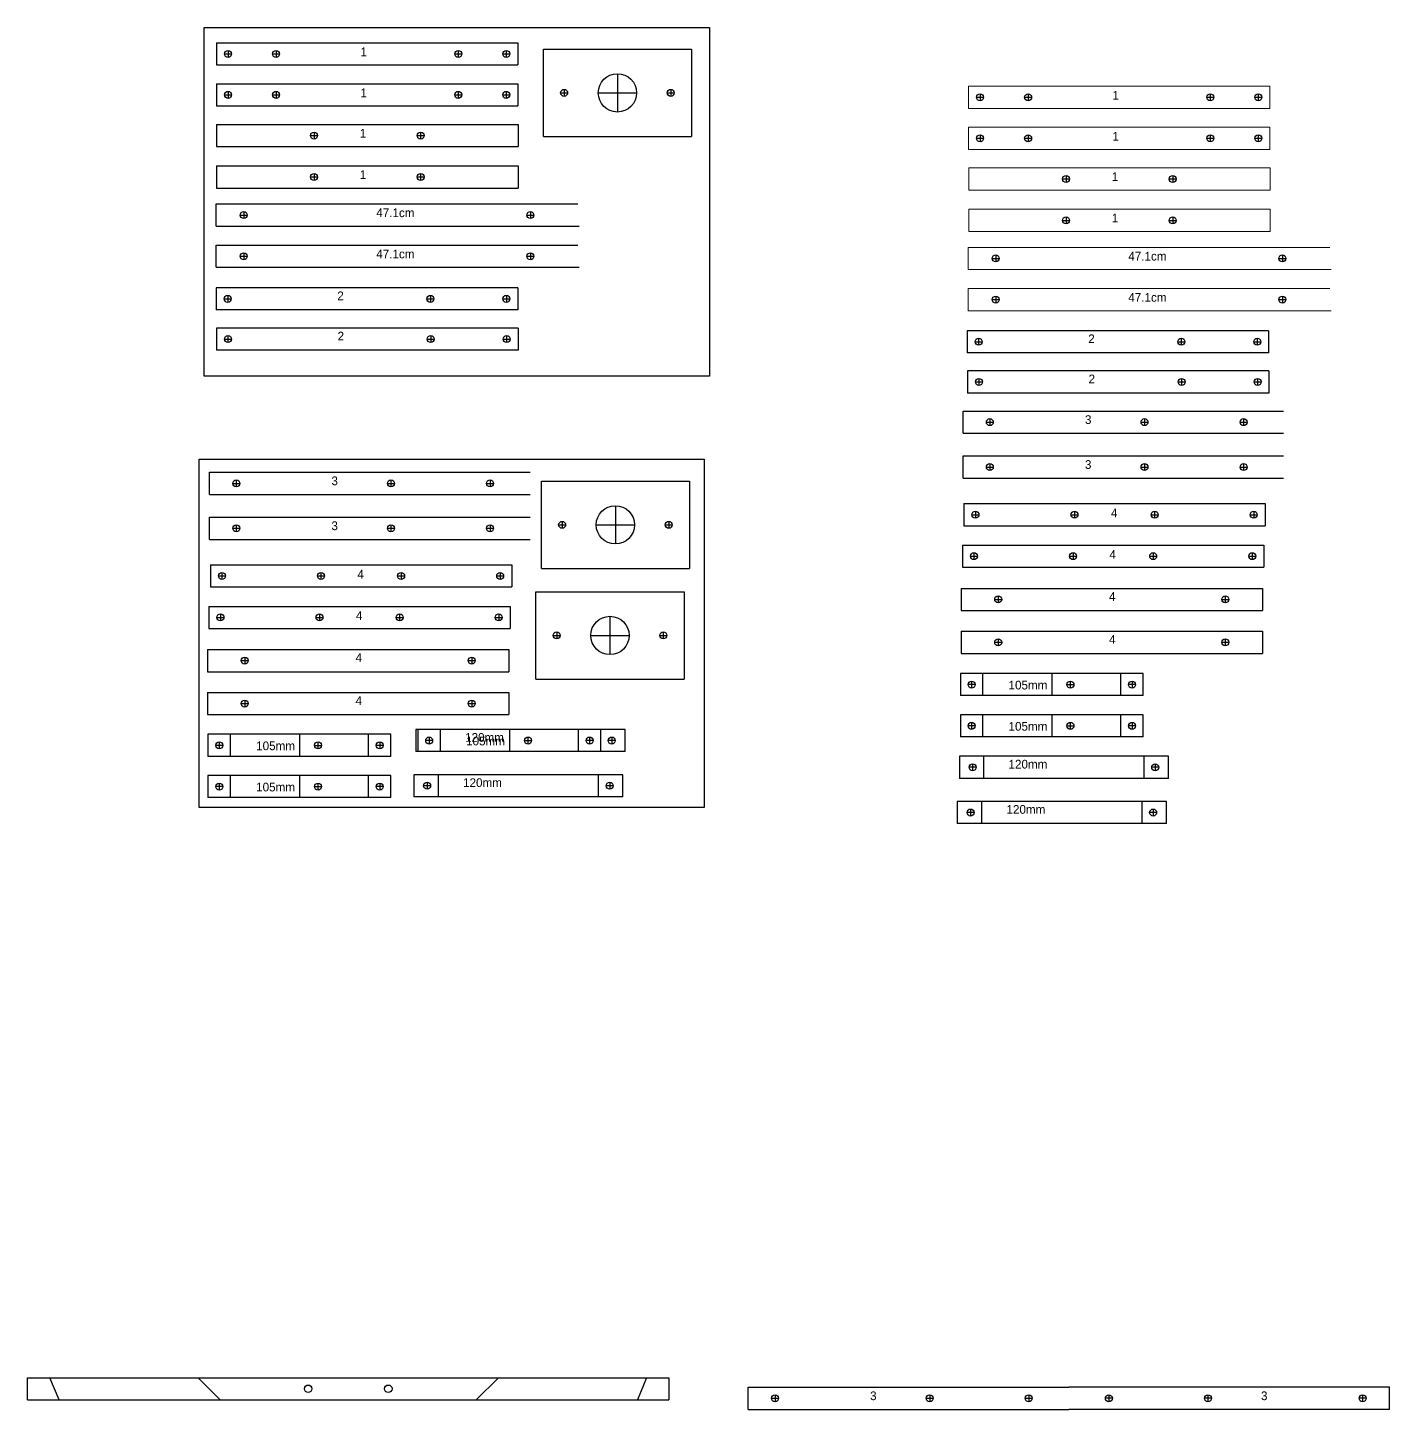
# Model space of a CAD drawing. Header units: millimetres. Extents: x -15418 to 43885, y -27590 to 23052.
# Drawn here: x -15418 to -14636, y 220 to 1013 of the extents above; entities that cross this region are included whole.
import ezdxf

# ---------------------------------------------------------------- set-up
doc = ezdxf.new("R2010")
doc.units = ezdxf.units.MM
doc.header["$LTSCALE"] = 0.5
doc.layers.get('Defpoints').update_dxf_attribs({"color": 4})
doc.layers.add('Layer1', color=1, linetype='Continuous')
doc.layers.add('Layer5', color=51, linetype='Continuous', lineweight=5)

msp = doc.modelspace()

# ---------------------------------------------------------------- linework, layer by layer
at = {"layer": 'Defpoints'}
for centre in [(-15256.9208, 232.1187), (-15210.9208, 232.1187)]:
    msp.add_circle(centre, 2.15, dxfattribs=at)
at = {"layer": 'Layer1'}
for p, q in [((-15316.5191, 1013.4272), (-15026.5191, 1013.4272)), ((-15316.5191, 813.4272), (-15316.5191, 1013.4272)), ((-15026.5191, 1013.4272), (-15026.5191, 813.4272)), ((-15309.545, 1004.7092), (-15136.545, 1004.7092)), ((-15309.545, 1004.7092), (-15309.545, 992.0092)), ((-15302.895, 1000.3592), (-15302.895, 996.3592)), ((-15275.3174, 1000.3592), (-15275.3174, 996.3592)), ((-15170.7726, 1000.3592), (-15170.7726, 996.3592)), ((-15143.195, 1000.3592), (-15143.195, 996.3592)), ((-15136.545, 1004.7092), (-15136.545, 992.0092)), ((-15121.8916, 1000.9869), (-15036.8916, 1000.9869)), ((-15121.8916, 950.9869), (-15121.8916, 1000.9869)), ((-15036.8916, 1000.9869), (-15036.8916, 950.9869)), ((-15309.545, 992.0092), (-15136.545, 992.0092)), ((-15304.895, 998.3592), (-15300.895, 998.3592)), ((-15277.3174, 998.3592), (-15273.3174, 998.3592)), ((-15172.7726, 998.3592), (-15168.7726, 998.3592)), ((-15145.195, 998.3592), (-15141.195, 998.3592)), ((-15079.3916, 986.9869), (-15079.3916, 964.9869)), ((-15309.545, 981.1862), (-15136.545, 981.1862)), ((-15309.545, 981.1862), (-15309.545, 968.4862)), ((-15302.895, 976.8362), (-15302.895, 972.8362)), ((-15275.3174, 976.8362), (-15275.3174, 972.8362)), ((-15170.7726, 976.8362), (-15170.7726, 972.8362)), ((-15143.195, 976.8362), (-15143.195, 972.8362)), ((-15136.545, 981.1862), (-15136.545, 968.4862)), ((-15111.9837, 975.9869), (-15107.9837, 975.9869)), ((-15109.9837, 977.9869), (-15109.9837, 973.9869)), ((-15090.3916, 975.9869), (-15068.3916, 975.9869)), ((-15050.7995, 975.9869), (-15046.7995, 975.9869)), ((-15048.7995, 977.9869), (-15048.7995, 973.9869)), ((-15309.545, 968.4862), (-15136.545, 968.4862)), ((-15304.895, 974.8362), (-15300.895, 974.8362)), ((-15277.3174, 974.8362), (-15273.3174, 974.8362)), ((-15172.7726, 974.8362), (-15168.7726, 974.8362)), ((-15145.195, 974.8362), (-15141.195, 974.8362)), ((-14873.2469, 973.4441), (-14869.2469, 973.4441)), ((-14871.2469, 975.4441), (-14871.2469, 971.4441)), ((-14845.6693, 973.4441), (-14841.6693, 973.4441)), ((-14843.6693, 975.4441), (-14843.6693, 971.4441)), ((-14741.1245, 973.4441), (-14737.1245, 973.4441)), ((-14739.1245, 975.4441), (-14739.1245, 971.4441)), ((-14713.5469, 973.4441), (-14709.5469, 973.4441)), ((-14711.5469, 975.4441), (-14711.5469, 971.4441)), ((-15309.4281, 957.8162), (-15136.4281, 957.8162)), ((-15309.4281, 957.8162), (-15309.4281, 945.1162)), ((-15253.5202, 953.4662), (-15253.5202, 949.4662)), ((-15192.336, 953.4662), (-15192.336, 949.4662)), ((-15136.4281, 957.8162), (-15136.4281, 945.1162)), ((-14871.2469, 951.921), (-14871.2469, 947.921)), ((-14843.6693, 951.921), (-14843.6693, 947.921)), ((-14739.1245, 951.921), (-14739.1245, 947.921)), ((-14711.5469, 951.921), (-14711.5469, 947.921)), ((-15309.4281, 945.1162), (-15136.4281, 945.1162)), ((-15255.5202, 951.4662), (-15251.5202, 951.4662)), ((-15194.336, 951.4662), (-15190.336, 951.4662)), ((-15121.8916, 950.9869), (-15036.8916, 950.9869)), ((-14873.2469, 949.921), (-14869.2469, 949.921)), ((-14845.6693, 949.921), (-14841.6693, 949.921)), ((-14741.1245, 949.921), (-14737.1245, 949.921)), ((-14713.5469, 949.921), (-14709.5469, 949.921)), ((-15309.4281, 934.0522), (-15136.4281, 934.0522)), ((-15309.4281, 934.0522), (-15309.4281, 921.3522)), ((-15253.5202, 929.7022), (-15253.5202, 925.7022)), ((-15192.336, 929.7022), (-15192.336, 925.7022)), ((-15136.4281, 934.0522), (-15136.4281, 921.3522)), ((-14821.8721, 928.5511), (-14821.8721, 924.5511)), ((-14760.6879, 928.5511), (-14760.6879, 924.5511)), ((-15309.4281, 921.3522), (-15136.4281, 921.3522)), ((-15255.5202, 927.7022), (-15251.5202, 927.7022)), ((-15194.336, 927.7022), (-15190.336, 927.7022)), ((-14823.8721, 926.5511), (-14819.8721, 926.5511)), ((-14762.6879, 926.5511), (-14758.6879, 926.5511)), ((-15309.6736, 912.2056), (-15102.2125, 912.2056)), ((-15309.6736, 899.5056), (-15309.6736, 912.2056)), ((-15295.8993, 905.8556), (-15291.8993, 905.8556)), ((-15293.8993, 907.8556), (-15293.8993, 903.8556)), ((-15131.3555, 905.8556), (-15127.3555, 905.8556)), ((-15129.3555, 907.8556), (-15129.3555, 903.8556)), ((-14821.8721, 904.7871), (-14821.8721, 900.7871)), ((-14760.6879, 904.7871), (-14760.6879, 900.7871)), ((-15309.6736, 899.5056), (-15101.425, 899.5056)), ((-14823.8721, 902.7871), (-14819.8721, 902.7871)), ((-14762.6879, 902.7871), (-14758.6879, 902.7871)), ((-15309.6736, 888.5672), (-15102.2125, 888.5672)), ((-15309.6736, 875.8672), (-15309.6736, 888.5672)), ((-15295.8993, 882.2172), (-15291.8993, 882.2172)), ((-15293.8993, 884.2172), (-15293.8993, 880.2172)), ((-15131.3555, 882.2172), (-15127.3555, 882.2172)), ((-15129.3555, 884.2172), (-15129.3555, 880.2172)), ((-14864.2512, 880.9404), (-14860.2512, 880.9404)), ((-14862.2512, 882.9404), (-14862.2512, 878.9404)), ((-14699.7074, 880.9404), (-14695.7074, 880.9404)), ((-14697.7074, 882.9404), (-14697.7074, 878.9404)), ((-15309.6736, 875.8672), (-15101.425, 875.8672)), ((-15136.6341, 864.0966), (-15309.6341, 864.0966)), ((-15309.6341, 864.0966), (-15309.6341, 851.3966)), ((-15305.1091, 857.7466), (-15301.1091, 857.7466)), ((-15303.1091, 859.7466), (-15303.1091, 855.7466)), ((-15188.7591, 857.7466), (-15184.7591, 857.7466)), ((-15186.7591, 859.7466), (-15186.7591, 855.7466)), ((-15145.1591, 857.7466), (-15141.1591, 857.7466)), ((-15143.1591, 859.7466), (-15143.1591, 855.7466)), ((-15136.6341, 864.0966), (-15136.6341, 851.3966)), ((-14864.2512, 857.302), (-14860.2512, 857.302)), ((-14862.2512, 859.302), (-14862.2512, 855.302)), ((-14699.7074, 857.302), (-14695.7074, 857.302)), ((-14697.7074, 859.302), (-14697.7074, 855.302)), ((-15136.6341, 851.3966), (-15309.6341, 851.3966)), ((-15136.4549, 841.0136), (-15309.4549, 841.0136)), ((-15309.4549, 841.0136), (-15309.4549, 828.3136)), ((-15136.4549, 841.0136), (-15136.4549, 828.3136)), ((-15304.9299, 834.6636), (-15300.9299, 834.6636)), ((-15302.9299, 836.6636), (-15302.9299, 832.6636)), ((-15188.5799, 834.6636), (-15184.5799, 834.6636)), ((-15186.5799, 836.6636), (-15186.5799, 832.6636)), ((-15144.9799, 834.6636), (-15140.9799, 834.6636)), ((-15142.9799, 836.6636), (-15142.9799, 832.6636)), ((-14705.6233, 839.4795), (-14878.6233, 839.4795)), ((-14878.6233, 839.4795), (-14878.6233, 826.7795)), ((-14874.0983, 833.1295), (-14870.0983, 833.1295)), ((-14872.0983, 835.1295), (-14872.0983, 831.1295)), ((-14757.7483, 833.1295), (-14753.7483, 833.1295)), ((-14755.7483, 835.1295), (-14755.7483, 831.1295)), ((-14714.1483, 833.1295), (-14710.1483, 833.1295)), ((-14712.1483, 835.1295), (-14712.1483, 831.1295)), ((-14705.6233, 839.4795), (-14705.6233, 826.7795)), ((-15136.4549, 828.3136), (-15309.4549, 828.3136)), ((-14705.6233, 826.7795), (-14878.6233, 826.7795)), ((-15026.5191, 813.4272), (-15316.5191, 813.4272)), ((-14705.444, 816.3965), (-14878.444, 816.3965)), ((-14878.444, 816.3965), (-14878.444, 803.6965)), ((-14873.919, 810.0465), (-14869.919, 810.0465)), ((-14871.919, 812.0465), (-14871.919, 808.0465)), ((-14757.569, 810.0465), (-14753.569, 810.0465)), ((-14755.569, 812.0465), (-14755.569, 808.0465)), ((-14713.969, 810.0465), (-14709.969, 810.0465)), ((-14711.969, 812.0465), (-14711.969, 808.0465)), ((-14705.444, 816.3965), (-14705.444, 803.6965)), ((-14705.444, 803.6965), (-14878.444, 803.6965)), ((-14881.023, 793.3277), (-14697.023, 793.3277)), ((-14881.023, 780.6277), (-14881.023, 793.3277)), ((-14867.6453, 786.9777), (-14863.6453, 786.9777)), ((-14865.6453, 788.9777), (-14865.6453, 784.9777)), ((-14778.873, 786.9777), (-14774.873, 786.9777)), ((-14776.873, 788.9777), (-14776.873, 784.9777)), ((-14722.023, 786.9777), (-14718.023, 786.9777)), ((-14720.023, 788.9777), (-14720.023, 784.9777)), ((-14881.023, 780.6277), (-14697.023, 780.6277)), ((-15319.5579, 765.7234), (-15029.5579, 765.7234)), ((-15319.5579, 565.7234), (-15319.5579, 765.7234)), ((-15029.5579, 765.7234), (-15029.5579, 565.7234)), ((-14881.023, 767.5539), (-14697.023, 767.5539)), ((-14881.023, 754.8539), (-14881.023, 767.5539)), ((-14865.6453, 763.2039), (-14865.6453, 759.2039)), ((-14776.873, 763.2039), (-14776.873, 759.2039)), ((-14720.023, 763.2039), (-14720.023, 759.2039)), ((-15313.5181, 758.1808), (-15129.5181, 758.1808)), ((-15313.5181, 745.4808), (-15313.5181, 758.1808)), ((-15298.1405, 753.8308), (-15298.1405, 749.8308)), ((-15209.3681, 753.8308), (-15209.3681, 749.8308)), ((-15152.5181, 753.8308), (-15152.5181, 749.8308)), ((-14881.023, 754.8539), (-14697.023, 754.8539)), ((-14867.6453, 761.2039), (-14863.6453, 761.2039)), ((-14778.873, 761.2039), (-14774.873, 761.2039)), ((-14722.023, 761.2039), (-14718.023, 761.2039)), ((-15300.1405, 751.8308), (-15296.1405, 751.8308)), ((-15211.3681, 751.8308), (-15207.3681, 751.8308)), ((-15154.5181, 751.8308), (-15150.5181, 751.8308)), ((-15123.0411, 753.0309), (-15038.0411, 753.0309)), ((-15123.0411, 703.0309), (-15123.0411, 753.0309)), ((-15038.0411, 753.0309), (-15038.0411, 703.0309)), ((-15313.5181, 745.4808), (-15129.5181, 745.4808)), ((-15080.5411, 739.0309), (-15080.5411, 717.0309)), ((-14880.5536, 740.201), (-14707.5536, 740.201)), ((-14880.5536, 740.201), (-14880.5536, 727.501)), ((-14707.5536, 740.201), (-14707.5536, 727.501)), ((-15313.5181, 732.4069), (-15129.5181, 732.4069)), ((-15313.5181, 719.7069), (-15313.5181, 732.4069)), ((-15111.1332, 730.0309), (-15111.1332, 726.0309)), ((-15049.949, 730.0309), (-15049.949, 726.0309)), ((-14875.9036, 733.851), (-14871.9036, 733.851)), ((-14873.9036, 735.851), (-14873.9036, 731.851)), ((-14819.0536, 733.851), (-14815.0536, 733.851)), ((-14817.0536, 735.851), (-14817.0536, 731.851)), ((-14773.0536, 733.851), (-14769.0536, 733.851)), ((-14771.0536, 735.851), (-14771.0536, 731.851)), ((-14716.2036, 733.851), (-14712.2036, 733.851)), ((-14714.2036, 735.851), (-14714.2036, 731.851)), ((-15300.1405, 726.0569), (-15296.1405, 726.0569)), ((-15298.1405, 728.0569), (-15298.1405, 724.0569)), ((-15211.3681, 726.0569), (-15207.3681, 726.0569)), ((-15209.3681, 728.0569), (-15209.3681, 724.0569)), ((-15154.5181, 726.0569), (-15150.5181, 726.0569)), ((-15152.5181, 728.0569), (-15152.5181, 724.0569)), ((-15113.1332, 728.0309), (-15109.1332, 728.0309)), ((-15091.5411, 728.0309), (-15069.5411, 728.0309)), ((-15051.949, 728.0309), (-15047.949, 728.0309)), ((-14880.5536, 727.501), (-14707.5536, 727.501)), ((-15313.5181, 719.7069), (-15129.5181, 719.7069)), ((-14881.4033, 716.3945), (-14708.4033, 716.3945)), ((-14881.4033, 716.3945), (-14881.4033, 703.6945)), ((-14708.4033, 716.3945), (-14708.4033, 703.6945)), ((-14876.7533, 710.0445), (-14872.7533, 710.0445)), ((-14874.7533, 712.0445), (-14874.7533, 708.0445)), ((-14819.9033, 710.0445), (-14815.9033, 710.0445)), ((-14817.9033, 712.0445), (-14817.9033, 708.0445)), ((-14773.9033, 710.0445), (-14769.9033, 710.0445)), ((-14771.9033, 712.0445), (-14771.9033, 708.0445)), ((-14717.0533, 710.0445), (-14713.0533, 710.0445)), ((-14715.0533, 712.0445), (-14715.0533, 708.0445)), ((-15313.0488, 705.0541), (-15140.0488, 705.0541)), ((-15313.0488, 705.0541), (-15313.0488, 692.3541)), ((-15308.3988, 698.7041), (-15304.3988, 698.7041)), ((-15306.3988, 700.7041), (-15306.3988, 696.7041)), ((-15251.5488, 698.7041), (-15247.5488, 698.7041)), ((-15249.5488, 700.7041), (-15249.5488, 696.7041)), ((-15205.5488, 698.7041), (-15201.5488, 698.7041)), ((-15203.5488, 700.7041), (-15203.5488, 696.7041)), ((-15148.6988, 698.7041), (-15144.6988, 698.7041)), ((-15146.6988, 700.7041), (-15146.6988, 696.7041)), ((-15140.0488, 705.0541), (-15140.0488, 692.3541)), ((-15123.0411, 703.0309), (-15038.0411, 703.0309)), ((-14881.4033, 703.6945), (-14708.4033, 703.6945)), ((-15313.0488, 692.3541), (-15140.0488, 692.3541)), ((-14882.199, 691.5756), (-14709.199, 691.5756)), ((-14882.199, 691.5756), (-14882.199, 678.8756)), ((-14709.199, 691.5756), (-14709.199, 678.8756)), ((-15126.1735, 689.5357), (-15041.1735, 689.5357)), ((-15126.1735, 639.5357), (-15126.1735, 689.5357)), ((-15041.1735, 689.5357), (-15041.1735, 639.5357)), ((-14862.849, 685.2256), (-14858.849, 685.2256)), ((-14860.849, 687.2256), (-14860.849, 683.2256)), ((-14732.549, 685.2256), (-14728.549, 685.2256)), ((-14730.549, 687.2256), (-14730.549, 683.2256)), ((-15313.8984, 681.2476), (-15140.8984, 681.2476)), ((-15313.8984, 681.2476), (-15313.8984, 668.5476)), ((-15309.2484, 674.8976), (-15305.2484, 674.8976)), ((-15307.2484, 676.8976), (-15307.2484, 672.8976)), ((-15252.3984, 674.8976), (-15248.3984, 674.8976)), ((-15250.3984, 676.8976), (-15250.3984, 672.8976)), ((-15206.3984, 674.8976), (-15202.3984, 674.8976)), ((-15204.3984, 676.8976), (-15204.3984, 672.8976)), ((-15149.5484, 674.8976), (-15145.5484, 674.8976)), ((-15147.5484, 676.8976), (-15147.5484, 672.8976)), ((-15140.8984, 681.2476), (-15140.8984, 668.5476)), ((-15083.6735, 675.5357), (-15083.6735, 653.5357)), ((-14882.199, 678.8756), (-14709.199, 678.8756)), ((-15313.8984, 668.5476), (-15140.8984, 668.5476)), ((-15114.2656, 666.5357), (-15114.2656, 662.5357)), ((-15053.0813, 666.5357), (-15053.0813, 662.5357)), ((-14882.199, 666.9397), (-14709.199, 666.9397)), ((-14882.199, 666.9397), (-14882.199, 654.2397)), ((-14709.199, 666.9397), (-14709.199, 654.2397)), ((-15116.2656, 664.5357), (-15112.2656, 664.5357)), ((-15094.6735, 664.5357), (-15072.6735, 664.5357)), ((-15055.0813, 664.5357), (-15051.0813, 664.5357)), ((-14862.849, 660.5897), (-14858.849, 660.5897)), ((-14860.849, 662.5897), (-14860.849, 658.5897)), ((-14732.549, 660.5897), (-14728.549, 660.5897)), ((-14730.549, 662.5897), (-14730.549, 658.5897)), ((-15314.6941, 656.4286), (-15141.6941, 656.4286)), ((-15314.6941, 656.4286), (-15314.6941, 643.7286)), ((-15293.3441, 652.0786), (-15293.3441, 648.0786)), ((-15163.0441, 652.0786), (-15163.0441, 648.0786)), ((-15141.6941, 656.4286), (-15141.6941, 643.7286)), ((-14882.199, 654.2397), (-14709.199, 654.2397)), ((-15314.6941, 643.7286), (-15141.6941, 643.7286)), ((-15295.3441, 650.0786), (-15291.3441, 650.0786)), ((-15165.0441, 650.0786), (-15161.0441, 650.0786)), ((-14777.5747, 642.6795), (-14882.5747, 642.6795)), ((-14882.5747, 642.6795), (-14882.5747, 629.9795)), ((-14869.7747, 642.6795), (-14869.7747, 629.9795)), ((-14830.0747, 642.6795), (-14830.0747, 629.9795)), ((-14790.3747, 629.9795), (-14790.3747, 642.6795)), ((-14777.5747, 629.9795), (-14777.5747, 642.6795)), ((-15126.1735, 639.5357), (-15041.1735, 639.5357)), ((-14874.1247, 636.3295), (-14878.1247, 636.3295)), ((-14876.1247, 638.3295), (-14876.1247, 634.3295)), ((-14821.3747, 636.3295), (-14817.3747, 636.3295)), ((-14819.3747, 634.3295), (-14819.3747, 638.3295)), ((-14782.0247, 636.3295), (-14786.0247, 636.3295)), ((-14784.0247, 638.3295), (-14784.0247, 634.3295)), ((-15314.6941, 631.7928), (-15141.6941, 631.7928)), ((-15314.6941, 631.7928), (-15314.6941, 619.0928)), ((-15293.3441, 627.4428), (-15293.3441, 623.4428)), ((-15163.0441, 627.4428), (-15163.0441, 623.4428)), ((-15141.6941, 631.7928), (-15141.6941, 619.0928)), ((-14777.5747, 629.9795), (-14882.5747, 629.9795)), ((-15314.6941, 619.0928), (-15141.6941, 619.0928)), ((-15295.3441, 625.4428), (-15291.3441, 625.4428)), ((-15165.0441, 625.4428), (-15161.0441, 625.4428)), ((-14777.5747, 619.0117), (-14882.5747, 619.0117)), ((-14882.5747, 619.0117), (-14882.5747, 606.3117)), ((-14869.7747, 619.0117), (-14869.7747, 606.3117)), ((-14830.0747, 619.0117), (-14830.0747, 606.3117)), ((-14790.3747, 606.3117), (-14790.3747, 619.0117)), ((-14777.5747, 606.3117), (-14777.5747, 619.0117)), ((-14874.1247, 612.6617), (-14878.1247, 612.6617)), ((-14876.1247, 614.6617), (-14876.1247, 610.6617)), ((-14821.3747, 612.6617), (-14817.3747, 612.6617)), ((-14819.3747, 610.6617), (-14819.3747, 614.6617)), ((-14782.0247, 612.6617), (-14786.0247, 612.6617)), ((-14784.0247, 614.6617), (-14784.0247, 610.6617)), ((-15209.4124, 607.8136), (-15314.4124, 607.8136)), ((-15314.4124, 607.8136), (-15314.4124, 595.1136)), ((-15307.9624, 603.4636), (-15307.9624, 599.4636)), ((-15301.6124, 607.8136), (-15301.6124, 595.1136)), ((-15261.9124, 607.8136), (-15261.9124, 595.1136)), ((-15251.2124, 599.4636), (-15251.2124, 603.4636)), ((-15222.2124, 595.1136), (-15222.2124, 607.8136)), ((-15215.8624, 603.4636), (-15215.8624, 599.4636)), ((-15209.4124, 595.1136), (-15209.4124, 607.8136)), ((-15075.0516, 610.5635), (-15195.0516, 610.5635)), ((-15195.0516, 610.5635), (-15195.0516, 597.8635)), ((-15088.9016, 610.5635), (-15193.9016, 610.5635)), ((-15193.9016, 610.5635), (-15193.9016, 597.8635)), ((-15185.4516, 604.2135), (-15189.4516, 604.2135)), ((-15185.4516, 604.2135), (-15189.4516, 604.2135)), ((-15187.4516, 606.2135), (-15187.4516, 602.2135)), ((-15187.4516, 606.2135), (-15187.4516, 602.2135)), ((-15181.1016, 610.5635), (-15181.1016, 597.8635)), ((-15181.1016, 610.5635), (-15181.1016, 597.8635)), ((-15141.4016, 610.5635), (-15141.4016, 597.8635)), ((-15132.7016, 604.2135), (-15128.7016, 604.2135)), ((-15130.7016, 602.2135), (-15130.7016, 606.2135)), ((-15101.7016, 597.8635), (-15101.7016, 610.5635)), ((-15093.3516, 604.2135), (-15097.3516, 604.2135)), ((-15095.3516, 606.2135), (-15095.3516, 602.2135)), ((-15089.0016, 597.8635), (-15089.0016, 610.5635)), ((-15088.9016, 597.8635), (-15088.9016, 610.5635)), ((-15080.6516, 604.2135), (-15084.6516, 604.2135)), ((-15082.6516, 606.2135), (-15082.6516, 602.2135)), ((-15075.0516, 597.8635), (-15075.0516, 610.5635)), ((-14777.5747, 606.3117), (-14882.5747, 606.3117)), ((-15209.4124, 595.1136), (-15314.4124, 595.1136)), ((-15305.9624, 601.4636), (-15309.9624, 601.4636)), ((-15253.2124, 601.4636), (-15249.2124, 601.4636)), ((-15213.8624, 601.4636), (-15217.8624, 601.4636)), ((-15075.0516, 597.8635), (-15195.0516, 597.8635)), ((-15088.9016, 597.8635), (-15193.9016, 597.8635)), ((-14763.1416, 595.2111), (-14883.1416, 595.2111)), ((-14883.1416, 595.2111), (-14883.1416, 582.5111)), ((-14869.1916, 595.2111), (-14869.1916, 582.5111)), ((-14777.0916, 582.5111), (-14777.0916, 595.2111)), ((-14763.1416, 582.5111), (-14763.1416, 595.2111)), ((-14873.5416, 588.8611), (-14877.5416, 588.8611)), ((-14875.5416, 590.8611), (-14875.5416, 586.8611)), ((-14768.7416, 588.8611), (-14772.7416, 588.8611)), ((-14770.7416, 590.8611), (-14770.7416, 586.8611)), ((-15209.4124, 584.1459), (-15314.4124, 584.1459)), ((-15314.4124, 584.1459), (-15314.4124, 571.4459)), ((-15307.9624, 579.7959), (-15307.9624, 575.7959)), ((-15301.6124, 584.1459), (-15301.6124, 571.4459)), ((-15261.9124, 584.1459), (-15261.9124, 571.4459)), ((-15251.2124, 575.7959), (-15251.2124, 579.7959)), ((-15222.2124, 571.4459), (-15222.2124, 584.1459)), ((-15215.8624, 579.7959), (-15215.8624, 575.7959)), ((-15209.4124, 571.4459), (-15209.4124, 584.1459)), ((-15076.2232, 584.5992), (-15196.2232, 584.5992)), ((-15196.2232, 584.5992), (-15196.2232, 571.8992)), ((-15188.6232, 580.2492), (-15188.6232, 576.2492)), ((-15182.2732, 584.5992), (-15182.2732, 571.8992)), ((-15090.1732, 571.8992), (-15090.1732, 584.5992)), ((-15083.8232, 580.2492), (-15083.8232, 576.2492)), ((-15076.2232, 571.8992), (-15076.2232, 584.5992)), ((-14763.1416, 582.5111), (-14883.1416, 582.5111)), ((-15209.4124, 571.4459), (-15314.4124, 571.4459)), ((-15305.9624, 577.7959), (-15309.9624, 577.7959)), ((-15253.2124, 577.7959), (-15249.2124, 577.7959)), ((-15213.8624, 577.7959), (-15217.8624, 577.7959)), ((-15076.2232, 571.8992), (-15196.2232, 571.8992)), ((-15186.6232, 578.2492), (-15190.6232, 578.2492)), ((-15081.8232, 578.2492), (-15085.8232, 578.2492)), ((-15029.5579, 565.7234), (-15319.5579, 565.7234)), ((-14764.3132, 569.2468), (-14884.3132, 569.2468)), ((-14884.3132, 569.2468), (-14884.3132, 556.5468)), ((-14876.7132, 564.8968), (-14876.7132, 560.8968)), ((-14870.3632, 569.2468), (-14870.3632, 556.5468)), ((-14778.2632, 556.5468), (-14778.2632, 569.2468)), ((-14771.9132, 564.8968), (-14771.9132, 560.8968)), ((-14764.3132, 556.5468), (-14764.3132, 569.2468)), ((-14764.3132, 556.5468), (-14884.3132, 556.5468)), ((-14874.7132, 562.8968), (-14878.7132, 562.8968)), ((-14769.9132, 562.8968), (-14773.9132, 562.8968)), ((-15417.9208, 238.4687), (-15049.9208, 238.4687)), ((-15417.9208, 225.7687), (-15417.9208, 238.4687)), ((-15399.9129, 225.7687), (-15405.1734, 238.4687)), ((-15320.1208, 238.4687), (-15307.4208, 225.7687)), ((-15160.4208, 225.7687), (-15147.7208, 238.4687)), ((-15062.6681, 238.4687), (-15067.9286, 225.7687)), ((-15049.9208, 238.4687), (-15049.9208, 225.7687)), ((-15004.3352, 233.0051), (-14820.3352, 233.0051)), ((-15004.3352, 220.3051), (-15004.3352, 233.0051)), ((-14636.3352, 233.0051), (-14820.3352, 233.0051)), ((-14636.3352, 220.3051), (-14636.3352, 233.0051)), ((-15417.9208, 225.7687), (-15049.9208, 225.7687)), ((-14990.9576, 226.6551), (-14986.9576, 226.6551)), ((-14988.9576, 228.6551), (-14988.9576, 224.6551)), ((-14902.1852, 226.6551), (-14898.1852, 226.6551)), ((-14900.1852, 228.6551), (-14900.1852, 224.6551)), ((-14845.3352, 226.6551), (-14841.3352, 226.6551)), ((-14843.3352, 228.6551), (-14843.3352, 224.6551)), ((-14795.3352, 226.6551), (-14799.3352, 226.6551)), ((-14797.3352, 228.6551), (-14797.3352, 224.6551)), ((-14738.4852, 226.6551), (-14742.4852, 226.6551)), ((-14740.4852, 228.6551), (-14740.4852, 224.6551)), ((-14649.7128, 226.6551), (-14653.7128, 226.6551)), ((-14651.7128, 228.6551), (-14651.7128, 224.6551)), ((-15004.3352, 220.3051), (-14820.3352, 220.3051)), ((-14636.3352, 220.3051), (-14820.3352, 220.3051))]:
    msp.add_line(p, q, dxfattribs=at)
for centre, radius in [((-15302.895, 998.3592), 2), ((-15275.3174, 998.3592), 2), ((-15170.7726, 998.3592), 2), ((-15143.195, 998.3592), 2), ((-15079.3916, 975.9869), 11), ((-15302.895, 974.8362), 2), ((-15275.3174, 974.8362), 2), ((-15170.7726, 974.8362), 2), ((-15143.195, 974.8362), 2), ((-15109.9837, 975.9869), 2), ((-15048.7995, 975.9869), 2), ((-14871.2469, 973.4441), 2), ((-14843.6693, 973.4441), 2), ((-14739.1245, 973.4441), 2), ((-14711.5469, 973.4441), 2), ((-15253.5202, 951.4662), 2), ((-15192.336, 951.4662), 2), ((-14871.2469, 949.921), 2), ((-14843.6693, 949.921), 2), ((-14739.1245, 949.921), 2), ((-14711.5469, 949.921), 2), ((-15253.5202, 927.7022), 2), ((-15192.336, 927.7022), 2), ((-14821.8721, 926.5511), 2), ((-14760.6879, 926.5511), 2), ((-15293.8993, 905.8556), 2), ((-15129.3555, 905.8556), 2), ((-14821.8721, 902.7871), 2), ((-14760.6879, 902.7871), 2), ((-15293.8993, 882.2172), 2), ((-15129.3555, 882.2172), 2), ((-14862.2512, 880.9404), 2), ((-14697.7074, 880.9404), 2), ((-15303.1091, 857.7466), 2), ((-15186.7591, 857.7466), 2), ((-15143.1591, 857.7466), 2), ((-14862.2512, 857.302), 2), ((-14697.7074, 857.302), 2), ((-15302.9299, 834.6636), 2), ((-15186.5799, 834.6636), 2), ((-15142.9799, 834.6636), 2), ((-14872.0983, 833.1295), 2), ((-14755.7483, 833.1295), 2), ((-14712.1483, 833.1295), 2), ((-14871.919, 810.0465), 2), ((-14755.569, 810.0465), 2), ((-14711.969, 810.0465), 2), ((-14865.6453, 786.9777), 2), ((-14776.873, 786.9777), 2), ((-14720.023, 786.9777), 2), ((-14865.6453, 761.2039), 2), ((-14776.873, 761.2039), 2), ((-14720.023, 761.2039), 2), ((-15298.1405, 751.8308), 2), ((-15209.3681, 751.8308), 2), ((-15152.5181, 751.8308), 2), ((-15080.5411, 728.0309), 11), ((-15111.1332, 728.0309), 2), ((-15049.949, 728.0309), 2), ((-14873.9036, 733.851), 2), ((-14817.0536, 733.851), 2), ((-14771.0536, 733.851), 2), ((-14714.2036, 733.851), 2), ((-15298.1405, 726.0569), 2), ((-15209.3681, 726.0569), 2), ((-15152.5181, 726.0569), 2), ((-14874.7533, 710.0445), 2), ((-14817.9033, 710.0445), 2), ((-14771.9033, 710.0445), 2), ((-14715.0533, 710.0445), 2), ((-15306.3988, 698.7041), 2), ((-15249.5488, 698.7041), 2), ((-15203.5488, 698.7041), 2), ((-15146.6988, 698.7041), 2), ((-14860.849, 685.2256), 2), ((-14730.549, 685.2256), 2), ((-15307.2484, 674.8976), 2), ((-15250.3984, 674.8976), 2), ((-15204.3984, 674.8976), 2), ((-15147.5484, 674.8976), 2), ((-15083.6735, 664.5357), 11), ((-15114.2656, 664.5357), 2), ((-15053.0813, 664.5357), 2), ((-14860.849, 660.5897), 2), ((-14730.549, 660.5897), 2), ((-15293.3441, 650.0786), 2), ((-15163.0441, 650.0786), 2), ((-14876.1247, 636.3295), 2), ((-14819.3747, 636.3295), 2), ((-14784.0247, 636.3295), 2), ((-15293.3441, 625.4428), 2), ((-15163.0441, 625.4428), 2), ((-14876.1247, 612.6617), 2), ((-14819.3747, 612.6617), 2), ((-14784.0247, 612.6617), 2), ((-15307.9624, 601.4636), 2), ((-15251.2124, 601.4636), 2), ((-15215.8624, 601.4636), 2), ((-15187.4516, 604.2135), 2), ((-15187.4516, 604.2135), 2), ((-15130.7016, 604.2135), 2), ((-15095.3516, 604.2135), 2), ((-15082.6516, 604.2135), 2), ((-14875.5416, 588.8611), 2), ((-14770.7416, 588.8611), 2), ((-15307.9624, 577.7959), 2), ((-15251.2124, 577.7959), 2), ((-15215.8624, 577.7959), 2), ((-15188.6232, 578.2492), 2), ((-15083.8232, 578.2492), 2), ((-14876.7132, 562.8968), 2), ((-14771.9132, 562.8968), 2), ((-14988.9576, 226.6551), 2), ((-14900.1852, 226.6551), 2), ((-14843.3352, 226.6551), 2), ((-14797.3352, 226.6551), 2), ((-14740.4852, 226.6551), 2), ((-14651.7128, 226.6551), 2)]:
    msp.add_circle(centre, radius, dxfattribs=at)
at = {"layer": 'Layer5'}
for p, q in [((-14877.8969, 979.7941), (-14704.8969, 979.7941)), ((-14877.8969, 979.7941), (-14877.8969, 967.0941)), ((-14704.8969, 979.7941), (-14704.8969, 967.0941)), ((-14877.8969, 967.0941), (-14704.8969, 967.0941)), ((-14877.8969, 956.271), (-14704.8969, 956.271)), ((-14877.8969, 956.271), (-14877.8969, 943.571)), ((-14704.8969, 956.271), (-14704.8969, 943.571)), ((-14877.8969, 943.571), (-14704.8969, 943.571)), ((-14877.78, 932.9011), (-14704.78, 932.9011)), ((-14877.78, 932.9011), (-14877.78, 920.2011)), ((-14704.78, 932.9011), (-14704.78, 920.2011)), ((-14877.78, 920.2011), (-14704.78, 920.2011)), ((-14877.78, 909.1371), (-14704.78, 909.1371)), ((-14877.78, 909.1371), (-14877.78, 896.4371)), ((-14704.78, 909.1371), (-14704.78, 896.4371)), ((-14877.78, 896.4371), (-14704.78, 896.4371)), ((-14878.0255, 887.2904), (-14670.5644, 887.2904)), ((-14878.0255, 874.5904), (-14878.0255, 887.2904)), ((-14878.0255, 874.5904), (-14669.7769, 874.5904)), ((-14878.0255, 863.652), (-14670.5644, 863.652)), ((-14878.0255, 850.952), (-14878.0255, 863.652)), ((-14878.0255, 850.952), (-14669.7769, 850.952))]:
    msp.add_line(p, q, dxfattribs=at)

# ---------------------------------------------------------------- texts
at = {"layer": 'Layer1', "char_height": 5}
for s, width, insert, attachment_point in [('1', 7.452178, (-15226.8776, 1002.0326), 1), ('1', 7.452178, (-15226.8776, 978.5095), 1), ('1', 7.452178, (-14795.2295, 977.1175), 1), ('1', 7.452178, (-15227.3107, 955.2854), 1), ('1', 7.452178, (-14795.2295, 953.5944), 1), ('1', 7.452178, (-15227.3107, 931.5214), 1), ('1', 7.452178, (-14795.6625, 930.3703), 1), ('47.1cm', 7.906836, (-15217.8165, 909.6524), 1), ('1', 7.452178, (-14795.6625, 906.6062), 1), ('47.1cm', 7.906836, (-15217.8165, 886.014), 1), ('47.1cm', 7.906836, (-14786.1684, 884.7373), 1), ('2', 7.452178, (-15240.1954, 861.9597), 1), ('47.1cm', 7.906836, (-14786.1684, 861.0989), 1), ('2', 7.452178, (-15240.0162, 838.8767), 1), ('2', 7.452178, (-14809.1846, 837.3427), 1), ('2', 7.452178, (-14809.0054, 814.2596), 1), ('3', 7.452178, (-14811.0555, 790.9227), 1), ('3', 7.452178, (-14811.0555, 765.1488), 1), ('3', 7.452178, (-15243.5507, 755.7758), 1), ('3', 7.452178, (-15243.5507, 730.0019), 1), ('4', 7.452178, (-14796.1497, 737.3495), 1), ('4', 7.452178, (-14796.9994, 713.543), 1), ('4', 7.452178, (-15228.6449, 702.2026), 1), ('4', 7.452178, (-14797.2184, 689.385), 1), ('4', 7.452178, (-15229.4945, 678.3961), 1), ('4', 7.452178, (-14797.2184, 664.7491), 1), ('4', 7.452178, (-15229.7135, 654.2381), 1), ('105mm', 116.207536, (-14854.9203, 638.5463), 1), ('4', 7.452178, (-15229.7135, 629.6022), 1), ('105mm', 116.207536, (-14854.9203, 614.8786), 1), ('105mm', 116.207536, (-15286.7579, 603.6805), 1), ('120mm', 116.207536, (-15166.8303, 608.4981), 1), ('105mm', 116.207536, (-15166.2472, 606.4303), 1), ('120mm', 116.207536, (-14854.9203, 593.1457), 1), ('105mm', 116.207536, (-15286.7579, 580.0127), 1), ('120mm', 116.207536, (-15168.0019, 582.5337), 1), ('120mm', 116.207536, (-14856.0919, 567.1813), 1), ('3', 7.452178, (-14934.3678, 230.6001), 1), ('3', 7.452178, (-14706.3026, 230.6001), 3)]:
    msp.add_mtext_dynamic_manual_height_columns(s, width=width, gutter_width=25, heights=[0], dxfattribs=dict(at, insert=insert, attachment_point=attachment_point))

doc.saveas('drawing.dxf')
